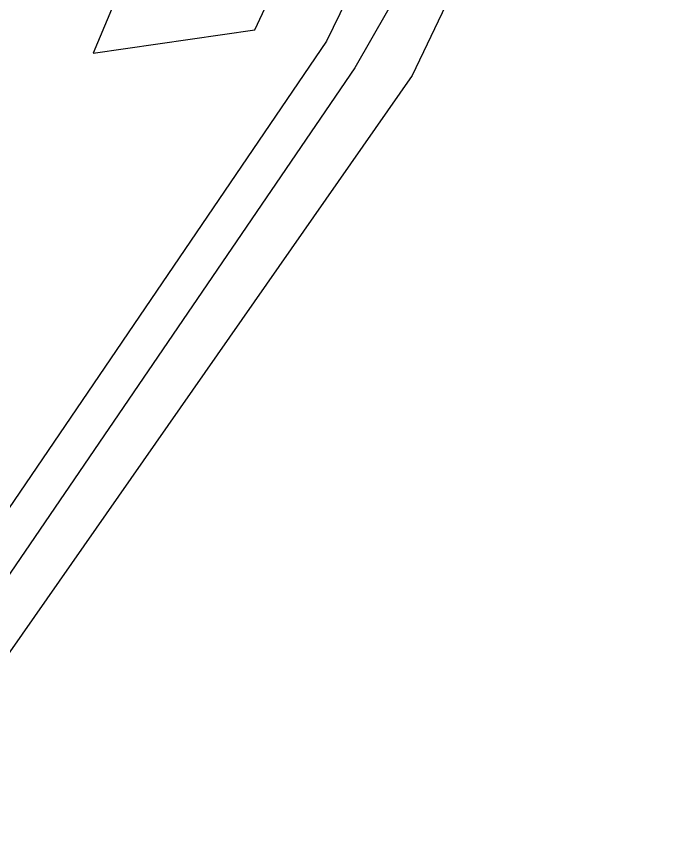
# Model space of a CAD drawing. Header units: inches. Extents: x 653559 to 669309, y 7245317 to 7256454.
# Drawn here: x 661572.5 to 661631.9, y 7250512 to 7250588.2 of the extents above; entities that cross this region are included whole.
import ezdxf

# ---------------------------------------------------------------- set-up
doc = ezdxf.new("R2010")
doc.units = ezdxf.units.IN
doc.header["$MEASUREMENT"] = 0
for name, color, linetype in [('Agricola', 3, 'Continuous'), ('Alambrados', 7, 'Continuous'), ('Caminos', 1, 'Continuous'), ('Reserva', 92, 'Continuous')]:
    doc.layers.add(name, color=color, linetype=linetype)

msp = doc.modelspace()

# ---------------------------------------------------------------- linework, layer by layer
at = {"layer": 'Agricola', "transparency": 33554613}
msp.add_polyline3d([(662291.992, 7250587.107, 0), (662119.705, 7251089.845, 0), (662028.36, 7251335.328, 0), (661969.622, 7251551.229, 0), (661922.526, 7251557.05, 0), (661816.164, 7251508.366, 0), (661797.114, 7251481.379, 0), (661756.368, 7251353.32, 0), (661720.384, 7251163.878, 0), (661720.913, 7251150.12, 0), (661743.138, 7251072.861, 0), (661744.197, 7251053.282, 0), (661725.676, 7250919.932, 0), (661730.438, 7250837.382, 0), (661608.73, 7250582.852, 0), (661520.359, 7250456.381, 0), (661518.242, 7250436.802, 0), (661527.767, 7250418.281, 0), (661536.234, 7250399.231, 0), (661550.521, 7250342.61, 0)], dxfattribs=at)
at = {"layer": 'Alambrados', "transparency": 33554613}
msp.add_lwpolyline([(661649.435, 7250685.519), (661600.857, 7250585.983), (661525.398, 7250475.122), (661518.942, 7250467.82), (661517.661, 7250426.068), (661532.69, 7250400.88), (661544.795, 7250336.585)], dxfattribs=at)
at = {"layer": 'Caminos', "transparency": 33554613}
msp.add_lwpolyline([(661612.324, 7250599.018), (661603.461, 7250583.54), (661561.948, 7250522.738), (661525.038, 7250469.747), (661519.799, 7250464.826), (661502.337, 7250460.381)], dxfattribs=at)
at = {"layer": 'Reserva', "transparency": 33554613}
msp.add_lwpolyline([(661610.159, 7250657.921), (661579.468, 7250584.895), (661594.284, 7250587.012), (661707.526, 7250828.313)], dxfattribs=at)

doc.saveas('drawing.dxf')
